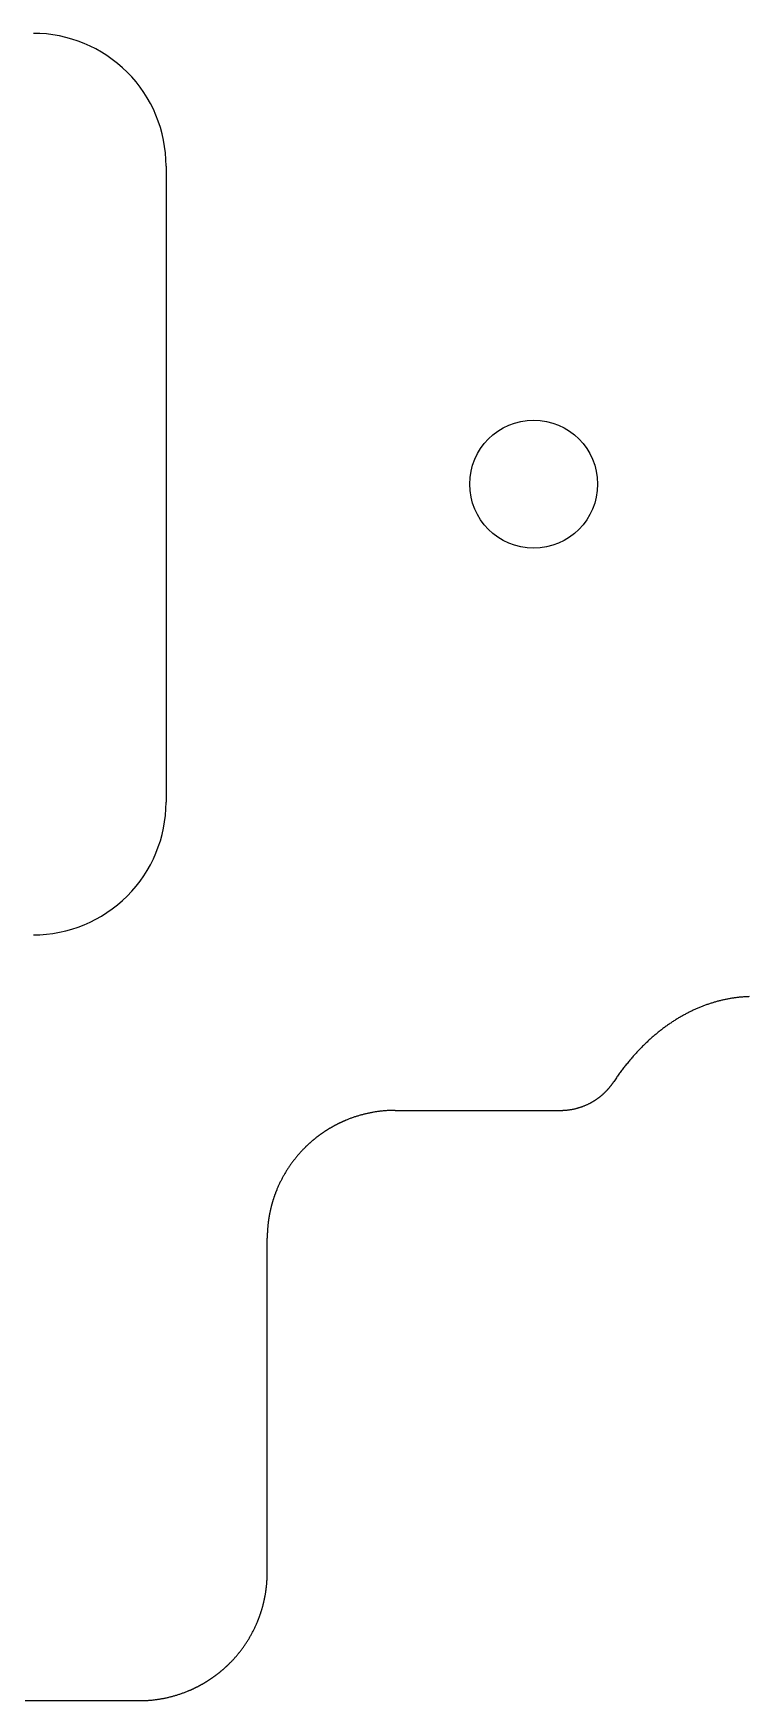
# Model space of a CAD drawing. Header units: millimetres. Extents: x -10 to 277, y -95 to 18.
# Drawn here: x 31.47 to 42.65, y -95.23 to -69.15 of the extents above; entities that cross this region are included whole.
import ezdxf

# ---------------------------------------------------------------- set-up
doc = ezdxf.new("R2010")
doc.units = ezdxf.units.MM
doc.header["$MEASUREMENT"] = 0
doc.layers.add('Edge.Cuts', color=53, linetype='CONTINUOUS')

msp = doc.modelspace()

# ---------------------------------------------------------------- linework, layer by layer
at = {"layer": 'Edge.Cuts', "linetype": 'Continuous'}
for p, q in [((33.54375, -71.225), (33.54375, -81.175)), ((42.516627, -84.224937), (42.50362, -84.226257)), ((42.529636, -84.223697), (42.516627, -84.224937)), ((42.542647, -84.222537), (42.529636, -84.223697)), ((42.55566, -84.221457), (42.542647, -84.222537)), ((42.568676, -84.220457), (42.55566, -84.221457)), ((42.581694, -84.219538), (42.568676, -84.220457)), ((42.594713, -84.218698), (42.581694, -84.219538)), ((42.607735, -84.217938), (42.594713, -84.218698)), ((42.620758, -84.217259), (42.607735, -84.217938)), ((42.633783, -84.216659), (42.620758, -84.217259)), ((42.64681, -84.216139), (42.633783, -84.216659)), ((42.659838, -84.2157), (42.64681, -84.216139)), ((41.669401, -84.486019), (41.656855, -84.492735)), ((41.68196, -84.479388), (41.669401, -84.486019)), ((41.694532, -84.472839), (41.68196, -84.479388)), ((41.707116, -84.466375), (41.694532, -84.472839)), ((41.719712, -84.459994), (41.707116, -84.466375)), ((41.73232, -84.453696), (41.719712, -84.459994)), ((41.74494, -84.447482), (41.73232, -84.453696)), ((41.757571, -84.441352), (41.74494, -84.447482)), ((41.770213, -84.435304), (41.757571, -84.441352)), ((41.782867, -84.42934), (41.770213, -84.435304)), ((41.795531, -84.423459), (41.782867, -84.42934)), ((41.808206, -84.417662), (41.795531, -84.423459)), ((41.820891, -84.411947), (41.808206, -84.417662)), ((41.833587, -84.406315), (41.820891, -84.411947)), ((41.846292, -84.400766), (41.833587, -84.406315)), ((41.859008, -84.3953), (41.846292, -84.400766)), ((41.871733, -84.389917), (41.859008, -84.3953)), ((41.884468, -84.384617), (41.871733, -84.389917)), ((41.897212, -84.379399), (41.884468, -84.384617)), ((41.909965, -84.374264), (41.897212, -84.379399)), ((41.922726, -84.369211), (41.909965, -84.374264)), ((41.935497, -84.364241), (41.922726, -84.369211)), ((41.948276, -84.359353), (41.935497, -84.364241)), ((41.961064, -84.354548), (41.948276, -84.359353)), ((41.973859, -84.349825), (41.961064, -84.354548)), ((41.986663, -84.345184), (41.973859, -84.349825)), ((41.999474, -84.340625), (41.986663, -84.345184)), ((42.012293, -84.336148), (41.999474, -84.340625)), ((42.02512, -84.331753), (42.012293, -84.336148)), ((42.037954, -84.327441), (42.02512, -84.331753)), ((42.050795, -84.32321), (42.037954, -84.327441)), ((42.063643, -84.319061), (42.050795, -84.32321)), ((42.076498, -84.314993), (42.063643, -84.319061)), ((42.08936, -84.311007), (42.076498, -84.314993)), ((42.102228, -84.307103), (42.08936, -84.311007)), ((42.115102, -84.303281), (42.102228, -84.307103)), ((42.127983, -84.29954), (42.115102, -84.303281)), ((42.14087, -84.29588), (42.127983, -84.29954)), ((42.153763, -84.292302), (42.14087, -84.29588)), ((42.166661, -84.288805), (42.153763, -84.292302)), ((42.179565, -84.285389), (42.166661, -84.288805)), ((42.192475, -84.282055), (42.179565, -84.285389)), ((42.20539, -84.278802), (42.192475, -84.282055)), ((42.21831, -84.275629), (42.20539, -84.278802)), ((42.231236, -84.272538), (42.21831, -84.275629)), ((42.244166, -84.269528), (42.231236, -84.272538)), ((42.257101, -84.266599), (42.244166, -84.269528)), ((42.270041, -84.26375), (42.257101, -84.266599)), ((42.282985, -84.260983), (42.270041, -84.26375)), ((42.295934, -84.258296), (42.282985, -84.260983)), ((42.308887, -84.25569), (42.295934, -84.258296)), ((42.321844, -84.253165), (42.308887, -84.25569)), ((42.334805, -84.25072), (42.321844, -84.253165)), ((42.347771, -84.248356), (42.334805, -84.25072)), ((42.36074, -84.246072), (42.347771, -84.248356)), ((42.373713, -84.243869), (42.36074, -84.246072)), ((42.386689, -84.241746), (42.373713, -84.243869)), ((42.399669, -84.239704), (42.386689, -84.241746)), ((42.412652, -84.237742), (42.399669, -84.239704)), ((42.425639, -84.23586), (42.412652, -84.237742)), ((42.438628, -84.234059), (42.425639, -84.23586)), ((42.451621, -84.232338), (42.438628, -84.234059)), ((42.464617, -84.230698), (42.451621, -84.232338)), ((42.477615, -84.229137), (42.464617, -84.230698)), ((42.490616, -84.227657), (42.477615, -84.229137)), ((42.50362, -84.226257), (42.490616, -84.227657)), ((41.275587, -84.742725), (41.263581, -84.752144)), ((41.287614, -84.73339), (41.275587, -84.742725)), ((41.299662, -84.72414), (41.287614, -84.73339)), ((41.311731, -84.714975), (41.299662, -84.72414)), ((41.323819, -84.705896), (41.311731, -84.714975)), ((41.335928, -84.696901), (41.323819, -84.705896)), ((41.348056, -84.687991), (41.335928, -84.696901)), ((41.360203, -84.679166), (41.348056, -84.687991)), ((41.372369, -84.670425), (41.360203, -84.679166)), ((41.384555, -84.66177), (41.372369, -84.670425)), ((41.396759, -84.653199), (41.384555, -84.66177)), ((41.408981, -84.644713), (41.396759, -84.653199)), ((41.421221, -84.636312), (41.408981, -84.644713)), ((41.433478, -84.627996), (41.421221, -84.636312)), ((41.445754, -84.619764), (41.433478, -84.627996)), ((41.458046, -84.611617), (41.445754, -84.619764)), ((41.470355, -84.603554), (41.458046, -84.611617)), ((41.482681, -84.595576), (41.470355, -84.603554)), ((41.495024, -84.587683), (41.482681, -84.595576)), ((41.507382, -84.579873), (41.495024, -84.587683)), ((41.519757, -84.572149), (41.507382, -84.579873)), ((41.532147, -84.564508), (41.519757, -84.572149)), ((41.544553, -84.556952), (41.532147, -84.564508)), ((41.556973, -84.549481), (41.544553, -84.556952)), ((41.569409, -84.542093), (41.556973, -84.549481)), ((41.581859, -84.53479), (41.569409, -84.542093)), ((41.594324, -84.527571), (41.581859, -84.53479)), ((41.606803, -84.520436), (41.594324, -84.527571)), ((41.619295, -84.513385), (41.606803, -84.520436)), ((41.631802, -84.506417), (41.619295, -84.513385)), ((41.644322, -84.499534), (41.631802, -84.506417)), ((41.656855, -84.492735), (41.644322, -84.499534)), ((40.982518, -85.003715), (40.971135, -85.015258)), ((40.993929, -84.992256), (40.982518, -85.003715)), ((41.005369, -84.980883), (40.993929, -84.992256)), ((41.016837, -84.969594), (41.005369, -84.980883)), ((41.028332, -84.95839), (41.016837, -84.969594)), ((41.039855, -84.94727), (41.028332, -84.95839)), ((41.051405, -84.936236), (41.039855, -84.94727)), ((41.062982, -84.925286), (41.051405, -84.936236)), ((41.074585, -84.914421), (41.062982, -84.925286)), ((41.086214, -84.903642), (41.074585, -84.914421)), ((41.097869, -84.892947), (41.086214, -84.903642)), ((41.10955, -84.882337), (41.097869, -84.892947)), ((41.121255, -84.871812), (41.10955, -84.882337)), ((41.132986, -84.861372), (41.121255, -84.871812)), ((41.144741, -84.851017), (41.132986, -84.861372)), ((41.156521, -84.840747), (41.144741, -84.851017)), ((41.168325, -84.830562), (41.156521, -84.840747)), ((41.180152, -84.820462), (41.168325, -84.830562)), ((41.192003, -84.810448), (41.180152, -84.820462)), ((41.203876, -84.800518), (41.192003, -84.810448)), ((41.215773, -84.790673), (41.203876, -84.800518)), ((41.227692, -84.780913), (41.215773, -84.790673)), ((41.239633, -84.771239), (41.227692, -84.780913)), ((41.251596, -84.761649), (41.239633, -84.771239)), ((41.263581, -84.752144), (41.251596, -84.761649)), ((40.749997, -85.263817), (40.739291, -85.277124)), ((40.760738, -85.250592), (40.749997, -85.263817)), ((40.771515, -85.237451), (40.760738, -85.250592)), ((40.782327, -85.224394), (40.771515, -85.237451)), ((40.793173, -85.21142), (40.782327, -85.224394)), ((40.804053, -85.19853), (40.793173, -85.21142)), ((40.814967, -85.185723), (40.804053, -85.19853)), ((40.825914, -85.173), (40.814967, -85.185723)), ((40.836895, -85.160361), (40.825914, -85.173)), ((40.847909, -85.147806), (40.836895, -85.160361)), ((40.858955, -85.135335), (40.847909, -85.147806)), ((40.870034, -85.122948), (40.858955, -85.135335)), ((40.881144, -85.110645), (40.870034, -85.122948)), ((40.892286, -85.098426), (40.881144, -85.110645)), ((40.903459, -85.086292), (40.892286, -85.098426)), ((40.914663, -85.074242), (40.903459, -85.086292)), ((40.925897, -85.062276), (40.914663, -85.074242)), ((40.937162, -85.050395), (40.925897, -85.062276)), ((40.948457, -85.038598), (40.937162, -85.050395)), ((40.959782, -85.026886), (40.948457, -85.038598)), ((40.971135, -85.015258), (40.959782, -85.026886)), ((40.563045, -85.515992), (40.553035, -85.53078)), ((40.573096, -85.501285), (40.563045, -85.515992)), ((40.583189, -85.48666), (40.573096, -85.501285)), ((40.593322, -85.472116), (40.583189, -85.48666)), ((40.603496, -85.457654), (40.593322, -85.472116)), ((40.61371, -85.443273), (40.603496, -85.457654)), ((40.623964, -85.428974), (40.61371, -85.443273)), ((40.634258, -85.414758), (40.623964, -85.428974)), ((40.64459, -85.400623), (40.634258, -85.414758)), ((40.654962, -85.386571), (40.64459, -85.400623)), ((40.665372, -85.3726), (40.654962, -85.386571)), ((40.67582, -85.358713), (40.665372, -85.3726)), ((40.686306, -85.344908), (40.67582, -85.358713)), ((40.696829, -85.331185), (40.686306, -85.344908)), ((40.70739, -85.317546), (40.696829, -85.331185)), ((40.717987, -85.303989), (40.70739, -85.317546)), ((40.728621, -85.290515), (40.717987, -85.303989)), ((40.739291, -85.277124), (40.728621, -85.290515)), ((40.31247, -85.791674), (40.316029, -85.788965)), ((40.316029, -85.788965), (40.319576, -85.786241)), ((40.319576, -85.786241), (40.323111, -85.7835)), ((40.323111, -85.7835), (40.326634, -85.780745)), ((40.326634, -85.780745), (40.330144, -85.777973)), ((40.330144, -85.777973), (40.333641, -85.775186)), ((40.333641, -85.775186), (40.337127, -85.772383)), ((40.337127, -85.772383), (40.340599, -85.769565)), ((40.340599, -85.769565), (40.344058, -85.766731)), ((40.344058, -85.766731), (40.347505, -85.763882)), ((40.347505, -85.763882), (40.350939, -85.761018)), ((40.350939, -85.761018), (40.35436, -85.758138)), ((40.35436, -85.758138), (40.357768, -85.755243)), ((40.357768, -85.755243), (40.361163, -85.752333)), ((40.361163, -85.752333), (40.364545, -85.749408)), ((40.364545, -85.749408), (40.367914, -85.746468)), ((40.367914, -85.746468), (40.371269, -85.743512)), ((40.371269, -85.743512), (40.374611, -85.740542)), ((40.374611, -85.740542), (40.37794, -85.737557)), ((40.37794, -85.737557), (40.381255, -85.734558)), ((40.381255, -85.734558), (40.384557, -85.731542)), ((40.384557, -85.731542), (40.387845, -85.728514)), ((40.387845, -85.728514), (40.39112, -85.725469)), ((40.39112, -85.725469), (40.39438, -85.722411)), ((40.39438, -85.722411), (40.397628, -85.719338)), ((40.397628, -85.719338), (40.400861, -85.71625)), ((40.400861, -85.71625), (40.404081, -85.713148)), ((40.404081, -85.713148), (40.407286, -85.710032)), ((40.407286, -85.710032), (40.410478, -85.706901)), ((40.410478, -85.706901), (40.413654, -85.703757)), ((40.413654, -85.703757), (40.416818, -85.700597)), ((40.416818, -85.700597), (40.419967, -85.697424)), ((40.419967, -85.697424), (40.423102, -85.694237)), ((40.423102, -85.694237), (40.426222, -85.691036)), ((40.426222, -85.691036), (40.429329, -85.68782)), ((40.429329, -85.68782), (40.43242, -85.684592)), ((40.43242, -85.684592), (40.435498, -85.681348)), ((40.435498, -85.681348), (40.43856, -85.678092)), ((40.43856, -85.678092), (40.441609, -85.674821)), ((40.441609, -85.674821), (40.444642, -85.671538)), ((40.444642, -85.671538), (40.447661, -85.66824)), ((40.447661, -85.66824), (40.450665, -85.664929)), ((40.450665, -85.664929), (40.453655, -85.661604)), ((40.453655, -85.661604), (40.456629, -85.658267)), ((40.456629, -85.658267), (40.459589, -85.654915)), ((40.459589, -85.654915), (40.462533, -85.65155)), ((40.462533, -85.65155), (40.465463, -85.648172)), ((40.465463, -85.648172), (40.468377, -85.644781)), ((40.468377, -85.644781), (40.471277, -85.641377)), ((40.471277, -85.641377), (40.474161, -85.63796)), ((40.474161, -85.63796), (40.47703, -85.634529)), ((40.47703, -85.634529), (40.479884, -85.631086)), ((40.479884, -85.631086), (40.482723, -85.627629)), ((40.482723, -85.627629), (40.485545, -85.624161)), ((40.485545, -85.624161), (40.488353, -85.620679)), ((40.488353, -85.620679), (40.491145, -85.617185)), ((40.491145, -85.617185), (40.493922, -85.613677)), ((40.493922, -85.613677), (40.496683, -85.610158)), ((40.496683, -85.610158), (40.499429, -85.606625)), ((40.499429, -85.606625), (40.502159, -85.603081)), ((40.502159, -85.603081), (40.504874, -85.599523)), ((40.504874, -85.599523), (40.507572, -85.595954)), ((40.507572, -85.595954), (40.510255, -85.592371)), ((40.510255, -85.592371), (40.512921, -85.588778)), ((40.512921, -85.588778), (40.515573, -85.58517)), ((40.515573, -85.58517), (40.518208, -85.581553)), ((40.518208, -85.581553), (40.520827, -85.577921)), ((40.520827, -85.577921), (40.52343, -85.574279)), ((40.52343, -85.574279), (40.526018, -85.570624)), ((40.526018, -85.570624), (40.528588, -85.566958)), ((40.528588, -85.566958), (40.531144, -85.563278)), ((40.531144, -85.563278), (40.533682, -85.559589)), ((40.533682, -85.559589), (40.536205, -85.555886)), ((40.536205, -85.555886), (40.5409, -85.5489)), ((40.543067, -85.545649), (40.5409, -85.5489)), ((40.553035, -85.53078), (40.543067, -85.545649)), ((36.661374, -86.049076), (36.649082, -86.052047)), ((36.673684, -86.046183), (36.661374, -86.049076)), ((36.686012, -86.043368), (36.673684, -86.046183)), ((36.698358, -86.040631), (36.686012, -86.043368)), ((36.71072, -86.037972), (36.698358, -86.040631)), ((36.723098, -86.035392), (36.71072, -86.037972)), ((36.735493, -86.03289), (36.723098, -86.035392)), ((36.747902, -86.030466), (36.735493, -86.03289)), ((36.760327, -86.028121), (36.747902, -86.030466)), ((36.772766, -86.025855), (36.760327, -86.028121)), ((36.785219, -86.023667), (36.772766, -86.025855)), ((36.797685, -86.021559), (36.785219, -86.023667)), ((36.810164, -86.019529), (36.797685, -86.021559)), ((36.822656, -86.017578), (36.810164, -86.019529)), ((36.83516, -86.015706), (36.822656, -86.017578)), ((36.847675, -86.013914), (36.83516, -86.015706)), ((36.860202, -86.0122), (36.847675, -86.013914)), ((36.872739, -86.010566), (36.860202, -86.0122)), ((36.885286, -86.009011), (36.872739, -86.010566)), ((36.897843, -86.007536), (36.885286, -86.009011)), ((36.910408, -86.00614), (36.897843, -86.007536)), ((36.922983, -86.004823), (36.910408, -86.00614)), ((36.935566, -86.003586), (36.922983, -86.004823)), ((36.948157, -86.002429), (36.935566, -86.003586)), ((36.960755, -86.001351), (36.948157, -86.002429)), ((36.97336, -86.000353), (36.960755, -86.001351)), ((36.985972, -85.999434), (36.97336, -86.000353)), ((36.99859, -85.998596), (36.985972, -85.999434)), ((37.011213, -85.997837), (36.99859, -85.998596)), ((37.023841, -85.997158), (37.011213, -85.997837)), ((37.036474, -85.996558), (37.023841, -85.997158)), ((37.049111, -85.996039), (37.036474, -85.996558)), ((37.061752, -85.995599), (37.049111, -85.996039)), ((37.074397, -85.99524), (37.061752, -85.995599)), ((37.087044, -85.99496), (37.074397, -85.99524)), ((37.099694, -85.99476), (37.087044, -85.99496)), ((37.112346, -85.99464), (37.099694, -85.99476)), ((37.125, -85.9946), (37.112346, -85.99464)), ((37.125, -85.9946), (39.7085, -85.9946)), ((39.7085, -85.9946), (39.717456, -85.99456)), ((39.717456, -85.99456), (39.726409, -85.99444)), ((39.726409, -85.99444), (39.735358, -85.99424)), ((39.735358, -85.99424), (39.744303, -85.993961)), ((39.744303, -85.993961), (39.753244, -85.993601)), ((39.753244, -85.993601), (39.76218, -85.993162)), ((39.76218, -85.993162), (39.771109, -85.992643)), ((39.771109, -85.992643), (39.780033, -85.992045)), ((39.780033, -85.992045), (39.788949, -85.991366)), ((39.788949, -85.991366), (39.797858, -85.990609)), ((39.797858, -85.990609), (39.806759, -85.989771)), ((39.806759, -85.989771), (39.815652, -85.988854)), ((39.815652, -85.988854), (39.824535, -85.987858)), ((39.824535, -85.987858), (39.833408, -85.986783)), ((39.833408, -85.986783), (39.842271, -85.985628)), ((39.842271, -85.985628), (39.851122, -85.984394)), ((39.851122, -85.984394), (39.859962, -85.983081)), ((39.859962, -85.983081), (39.86879, -85.981689)), ((39.86879, -85.981689), (39.877605, -85.980218)), ((39.877605, -85.980218), (39.886406, -85.978668)), ((39.886406, -85.978668), (39.895193, -85.977039)), ((39.895193, -85.977039), (39.903965, -85.975332)), ((39.903965, -85.975332), (39.912722, -85.973547)), ((39.912722, -85.973547), (39.921463, -85.971683)), ((39.921463, -85.971683), (39.930187, -85.969741)), ((39.930187, -85.969741), (39.938893, -85.967721)), ((39.938893, -85.967721), (39.947581, -85.965624)), ((39.947581, -85.965624), (39.956251, -85.963448)), ((39.956251, -85.963448), (39.964901, -85.961195)), ((39.964901, -85.961195), (39.973531, -85.958865)), ((39.973531, -85.958865), (39.98214, -85.956457)), ((39.98214, -85.956457), (39.990728, -85.953972)), ((39.990728, -85.953972), (39.999294, -85.95141)), ((39.999294, -85.95141), (40.007837, -85.948772)), ((40.007837, -85.948772), (40.016356, -85.946058)), ((40.016356, -85.946058), (40.024852, -85.943267)), ((40.024852, -85.943267), (40.033322, -85.9404)), ((40.033322, -85.9404), (40.041767, -85.937457)), ((40.041767, -85.937457), (40.050186, -85.934439)), ((40.050186, -85.934439), (40.058578, -85.931345)), ((40.058578, -85.931345), (40.066943, -85.928176)), ((40.066943, -85.928176), (40.075279, -85.924933)), ((40.075279, -85.924933), (40.083586, -85.921615)), ((40.083586, -85.921615), (40.091864, -85.918222)), ((40.091864, -85.918222), (40.100111, -85.914756)), ((40.100111, -85.914756), (40.108328, -85.911216)), ((40.108328, -85.911216), (40.116513, -85.907602)), ((40.116513, -85.907602), (40.124665, -85.903915)), ((40.124665, -85.903915), (40.132785, -85.900156)), ((40.132785, -85.900156), (40.140871, -85.896323)), ((40.140871, -85.896323), (40.148922, -85.892419)), ((40.148922, -85.892419), (40.156938, -85.888443)), ((40.156938, -85.888443), (40.164919, -85.884395)), ((40.164919, -85.884395), (40.172863, -85.880275)), ((40.172863, -85.880275), (40.180771, -85.876085)), ((40.180771, -85.876085), (40.18471, -85.873964)), ((40.18471, -85.873964), (40.18864, -85.871825)), ((40.18864, -85.871825), (40.192561, -85.869668)), ((40.192561, -85.869668), (40.196471, -85.867494)), ((40.196471, -85.867494), (40.200372, -85.865302)), ((40.200372, -85.865302), (40.204264, -85.863093)), ((40.204264, -85.863093), (40.208145, -85.860867)), ((40.208145, -85.860867), (40.212016, -85.858623)), ((40.212016, -85.858623), (40.215877, -85.856362)), ((40.215877, -85.856362), (40.219728, -85.854084)), ((40.219728, -85.854084), (40.223569, -85.851789)), ((40.223569, -85.851789), (40.227399, -85.849476)), ((40.227399, -85.849476), (40.231219, -85.847146)), ((40.231219, -85.847146), (40.235029, -85.8448)), ((40.235029, -85.8448), (40.238828, -85.842436)), ((40.238828, -85.842436), (40.242616, -85.840055)), ((40.242616, -85.840055), (40.246394, -85.837658)), ((40.246394, -85.837658), (40.250161, -85.835244)), ((40.250161, -85.835244), (40.253917, -85.832813)), ((40.253917, -85.832813), (40.257662, -85.830365)), ((40.257662, -85.830365), (40.261395, -85.8279)), ((40.261395, -85.8279), (40.265118, -85.825419)), ((40.265118, -85.825419), (40.26883, -85.822921)), ((40.26883, -85.822921), (40.272531, -85.820407)), ((40.272531, -85.820407), (40.276219, -85.817876)), ((40.276219, -85.817876), (40.279897, -85.815329)), ((40.279897, -85.815329), (40.283563, -85.812766)), ((40.283563, -85.812766), (40.287218, -85.810185)), ((40.287218, -85.810185), (40.290861, -85.807589)), ((40.290861, -85.807589), (40.294492, -85.804977)), ((40.294492, -85.804977), (40.298111, -85.802349)), ((40.298111, -85.802349), (40.301719, -85.799704)), ((40.301719, -85.799704), (40.305315, -85.797043)), ((40.305315, -85.797043), (40.308898, -85.794366)), ((40.308898, -85.794366), (40.31247, -85.791674)), ((36.047146, -86.309904), (36.041824, -86.31332)), ((36.052479, -86.306503), (36.047146, -86.309904)), ((36.057822, -86.30312), (36.052479, -86.306503)), ((36.063177, -86.299754), (36.057822, -86.30312)), ((36.068542, -86.296405), (36.063177, -86.299754)), ((36.073918, -86.293072), (36.068542, -86.296405)), ((36.079304, -86.289757), (36.073918, -86.293072)), ((36.084701, -86.286458), (36.079304, -86.289757)), ((36.090107, -86.283177), (36.084701, -86.286458)), ((36.095525, -86.279913), (36.090107, -86.283177)), ((36.100953, -86.276666), (36.095525, -86.279913)), ((36.106391, -86.273436), (36.100953, -86.276666)), ((36.111839, -86.270224), (36.106391, -86.273436)), ((36.117298, -86.267028), (36.111839, -86.270224)), ((36.122766, -86.26385), (36.117298, -86.267028)), ((36.128245, -86.260689), (36.122766, -86.26385)), ((36.133733, -86.257545), (36.128245, -86.260689)), ((36.139232, -86.254419), (36.133733, -86.257545)), ((36.14474, -86.25131), (36.139232, -86.254419)), ((36.150259, -86.248219), (36.14474, -86.25131)), ((36.155787, -86.245145), (36.150259, -86.248219)), ((36.161325, -86.242088), (36.155787, -86.245145)), ((36.166872, -86.23905), (36.161325, -86.242088)), ((36.172429, -86.236028), (36.166872, -86.23905)), ((36.177996, -86.233024), (36.172429, -86.236028)), ((36.183572, -86.230038), (36.177996, -86.233024)), ((36.189157, -86.22707), (36.183572, -86.230038)), ((36.194753, -86.224118), (36.189157, -86.22707)), ((36.200357, -86.221185), (36.194753, -86.224118)), ((36.20597, -86.21827), (36.200357, -86.221185)), ((36.211593, -86.215372), (36.20597, -86.21827)), ((36.217225, -86.212492), (36.211593, -86.215372)), ((36.222866, -86.20963), (36.217225, -86.212492)), ((36.228516, -86.206785), (36.222866, -86.20963)), ((36.234175, -86.203959), (36.228516, -86.206785)), ((36.239843, -86.20115), (36.234175, -86.203959)), ((36.24552, -86.19836), (36.239843, -86.20115)), ((36.251206, -86.195587), (36.24552, -86.19836)), ((36.2569, -86.192833), (36.251206, -86.195587)), ((36.262603, -86.190096), (36.2569, -86.192833)), ((36.268315, -86.187377), (36.262603, -86.190096)), ((36.274035, -86.184677), (36.268315, -86.187377)), ((36.279764, -86.181994), (36.274035, -86.184677)), ((36.285501, -86.17933), (36.279764, -86.181994)), ((36.291247, -86.176684), (36.285501, -86.17933)), ((36.297001, -86.174056), (36.291247, -86.176684)), ((36.302763, -86.171446), (36.297001, -86.174056)), ((36.308534, -86.168854), (36.302763, -86.171446)), ((36.314312, -86.166281), (36.308534, -86.168854)), ((36.320099, -86.163726), (36.314312, -86.166281)), ((36.325894, -86.161189), (36.320099, -86.163726)), ((36.331697, -86.158671), (36.325894, -86.161189)), ((36.337508, -86.156171), (36.331697, -86.158671)), ((36.343326, -86.153689), (36.337508, -86.156171)), ((36.349153, -86.151226), (36.343326, -86.153689)), ((36.354987, -86.148781), (36.349153, -86.151226)), ((36.360829, -86.146355), (36.354987, -86.148781)), ((36.372535, -86.141558), (36.360829, -86.146355)), ((36.384272, -86.136835), (36.372535, -86.141558)), ((36.396038, -86.132186), (36.384272, -86.136835)), ((36.407833, -86.127612), (36.396038, -86.132186)), ((36.419656, -86.123113), (36.407833, -86.127612)), ((36.431508, -86.118688), (36.419656, -86.123113)), ((36.443387, -86.114339), (36.431508, -86.118688)), ((36.455294, -86.110065), (36.443387, -86.114339)), ((36.467227, -86.105866), (36.455294, -86.110065)), ((36.479186, -86.101743), (36.467227, -86.105866)), ((36.491171, -86.097696), (36.479186, -86.101743)), ((36.503181, -86.093725), (36.491171, -86.097696)), ((36.515215, -86.089829), (36.503181, -86.093725)), ((36.527274, -86.08601), (36.515215, -86.089829)), ((36.539356, -86.082268), (36.527274, -86.08601)), ((36.551462, -86.078602), (36.539356, -86.082268)), ((36.56359, -86.075013), (36.551462, -86.078602)), ((36.575741, -86.0715), (36.56359, -86.075013)), ((36.587913, -86.068065), (36.575741, -86.0715)), ((36.600106, -86.064706), (36.587913, -86.068065)), ((36.61232, -86.061425), (36.600106, -86.064706)), ((36.624554, -86.058221), (36.61232, -86.061425)), ((36.636809, -86.055095), (36.624554, -86.058221)), ((36.649082, -86.052047), (36.636809, -86.055095)), ((35.721425, -86.569854), (35.716923, -86.574304)), ((35.725942, -86.565418), (35.721425, -86.569854)), ((35.730472, -86.560998), (35.725942, -86.565418)), ((35.735016, -86.556591), (35.730472, -86.560998)), ((35.739574, -86.5522), (35.735016, -86.556591)), ((35.744146, -86.547822), (35.739574, -86.5522)), ((35.74873, -86.54346), (35.744146, -86.547822)), ((35.753329, -86.539111), (35.74873, -86.54346)), ((35.757941, -86.534779), (35.753329, -86.539111)), ((35.762567, -86.53046), (35.757941, -86.534779)), ((35.767206, -86.526157), (35.762567, -86.53046)), ((35.771859, -86.521867), (35.767206, -86.526157)), ((35.776525, -86.517594), (35.771859, -86.521867)), ((35.781204, -86.513335), (35.776525, -86.517594)), ((35.785896, -86.509091), (35.781204, -86.513335)), ((35.790603, -86.504862), (35.785896, -86.509091)), ((35.795322, -86.500648), (35.790603, -86.504862)), ((35.800054, -86.496449), (35.795322, -86.500648)), ((35.804799, -86.492265), (35.800054, -86.496449)), ((35.809558, -86.488096), (35.804799, -86.492265)), ((35.814329, -86.483943), (35.809558, -86.488096)), ((35.819114, -86.479804), (35.814329, -86.483943)), ((35.823911, -86.475682), (35.819114, -86.479804)), ((35.828722, -86.471573), (35.823911, -86.475682)), ((35.833545, -86.467481), (35.828722, -86.471573)), ((35.838382, -86.463404), (35.833545, -86.467481)), ((35.84323, -86.459342), (35.838382, -86.463404)), ((35.848093, -86.455296), (35.84323, -86.459342)), ((35.852966, -86.451265), (35.848093, -86.455296)), ((35.857854, -86.447249), (35.852966, -86.451265)), ((35.862753, -86.44325), (35.857854, -86.447249)), ((35.867666, -86.439265), (35.862753, -86.44325)), ((35.87259, -86.435297), (35.867666, -86.439265)), ((35.877528, -86.431344), (35.87259, -86.435297)), ((35.882477, -86.427407), (35.877528, -86.431344)), ((35.88744, -86.423485), (35.882477, -86.427407)), ((35.892414, -86.419579), (35.88744, -86.423485)), ((35.897401, -86.415689), (35.892414, -86.419579)), ((35.902399, -86.411815), (35.897401, -86.415689)), ((35.907411, -86.407956), (35.902399, -86.411815)), ((35.912434, -86.404114), (35.907411, -86.407956)), ((35.917469, -86.400287), (35.912434, -86.404114)), ((35.922516, -86.396477), (35.917469, -86.400287)), ((35.927576, -86.392682), (35.922516, -86.396477)), ((35.932647, -86.388904), (35.927576, -86.392682)), ((35.937731, -86.385141), (35.932647, -86.388904)), ((35.942826, -86.381395), (35.937731, -86.385141)), ((35.947933, -86.377664), (35.942826, -86.381395)), ((35.953052, -86.37395), (35.947933, -86.377664)), ((35.958183, -86.370252), (35.953052, -86.37395)), ((35.963324, -86.366571), (35.958183, -86.370252)), ((35.968479, -86.362905), (35.963324, -86.366571)), ((35.973644, -86.359257), (35.968479, -86.362905)), ((35.978821, -86.355624), (35.973644, -86.359257)), ((35.984009, -86.352008), (35.978821, -86.355624)), ((35.989209, -86.348408), (35.984009, -86.352008)), ((35.99442, -86.344825), (35.989209, -86.348408)), ((35.999643, -86.341257), (35.99442, -86.344825)), ((36.004876, -86.337707), (35.999643, -86.341257)), ((36.010121, -86.334173), (36.004876, -86.337707)), ((36.015377, -86.330656), (36.010121, -86.334173)), ((36.020645, -86.327156), (36.015377, -86.330656)), ((36.025923, -86.323672), (36.020645, -86.327156)), ((36.031213, -86.320204), (36.025923, -86.323672)), ((36.036513, -86.316754), (36.031213, -86.320204)), ((36.041824, -86.31332), (36.036513, -86.316754)), ((35.498399, -86.830925), (35.491075, -86.841232)), ((35.505789, -86.820665), (35.498399, -86.830925)), ((35.513243, -86.810452), (35.505789, -86.820665)), ((35.520761, -86.800287), (35.513243, -86.810452)), ((35.528344, -86.790169), (35.520761, -86.800287)), ((35.53599, -86.7801), (35.528344, -86.790169)), ((35.5437, -86.770079), (35.53599, -86.7801)), ((35.551474, -86.760107), (35.5437, -86.770079)), ((35.55931, -86.750184), (35.551474, -86.760107)), ((35.567209, -86.740311), (35.55931, -86.750184)), ((35.57517, -86.730487), (35.567209, -86.740311)), ((35.583194, -86.720715), (35.57517, -86.730487)), ((35.591279, -86.710993), (35.583194, -86.720715)), ((35.599426, -86.701322), (35.591279, -86.710993)), ((35.607634, -86.691702), (35.599426, -86.701322)), ((35.615903, -86.682134), (35.607634, -86.691702)), ((35.624232, -86.672618), (35.615903, -86.682134)), ((35.632622, -86.663155), (35.624232, -86.672618)), ((35.641072, -86.653745), (35.632622, -86.663155)), ((35.649582, -86.644387), (35.641072, -86.653745)), ((35.658151, -86.635083), (35.649582, -86.644387)), ((35.66678, -86.625833), (35.658151, -86.635083)), ((35.675467, -86.616637), (35.66678, -86.625833)), ((35.684213, -86.607496), (35.675467, -86.616637)), ((35.693018, -86.598409), (35.684213, -86.607496)), ((35.70188, -86.589377), (35.693018, -86.598409)), ((35.7108, -86.5804), (35.70188, -86.589377)), ((35.712433, -86.578769), (35.7108, -86.5804)), ((35.716923, -86.574304), (35.712433, -86.578769)), ((35.341174, -87.090206), (35.335489, -87.101507)), ((35.346929, -87.078942), (35.341174, -87.090206)), ((35.352756, -87.067715), (35.346929, -87.078942)), ((35.358653, -87.056525), (35.352756, -87.067715)), ((35.364621, -87.045372), (35.358653, -87.056525)), ((35.37066, -87.034258), (35.364621, -87.045372)), ((35.376768, -87.023183), (35.37066, -87.034258)), ((35.382946, -87.012146), (35.376768, -87.023183)), ((35.389194, -87.001149), (35.382946, -87.012146)), ((35.39551, -86.990192), (35.389194, -87.001149)), ((35.401896, -86.979276), (35.39551, -86.990192)), ((35.408351, -86.9684), (35.401896, -86.979276)), ((35.414874, -86.957566), (35.408351, -86.9684)), ((35.421466, -86.946773), (35.414874, -86.957566)), ((35.428125, -86.936022), (35.421466, -86.946773)), ((35.434852, -86.925314), (35.428125, -86.936022)), ((35.441647, -86.914649), (35.434852, -86.925314)), ((35.448509, -86.904028), (35.441647, -86.914649)), ((35.455437, -86.89345), (35.448509, -86.904028)), ((35.462433, -86.882916), (35.455437, -86.89345)), ((35.469494, -86.872427), (35.462433, -86.882916)), ((35.476622, -86.861983), (35.469494, -86.872427)), ((35.483816, -86.851584), (35.476622, -86.861983)), ((35.491075, -86.841232), (35.483816, -86.851584)), ((35.230923, -87.352374), (35.228901, -87.358368)), ((35.232964, -87.346387), (35.230923, -87.352374)), ((35.235024, -87.340406), (35.232964, -87.346387)), ((35.237102, -87.334432), (35.235024, -87.340406)), ((35.2392, -87.328464), (35.237102, -87.334432)), ((35.241316, -87.322503), (35.2392, -87.328464)), ((35.243452, -87.316548), (35.241316, -87.322503)), ((35.245606, -87.310601), (35.243452, -87.316548)), ((35.247779, -87.30466), (35.245606, -87.310601)), ((35.249971, -87.298726), (35.247779, -87.30466)), ((35.252181, -87.292799), (35.249971, -87.298726)), ((35.25441, -87.286879), (35.252181, -87.292799)), ((35.256658, -87.280967), (35.25441, -87.286879)), ((35.258925, -87.275061), (35.256658, -87.280967)), ((35.26121, -87.269162), (35.258925, -87.275061)), ((35.263514, -87.263271), (35.26121, -87.269162)), ((35.265837, -87.257387), (35.263514, -87.263271)), ((35.268178, -87.251511), (35.265837, -87.257387)), ((35.270538, -87.245642), (35.268178, -87.251511)), ((35.272916, -87.23978), (35.270538, -87.245642)), ((35.275313, -87.233926), (35.272916, -87.23978)), ((35.277728, -87.22808), (35.275313, -87.233926)), ((35.282614, -87.21641), (35.277728, -87.22808)), ((35.287573, -87.204771), (35.282614, -87.21641)), ((35.292606, -87.193164), (35.287573, -87.204771)), ((35.297713, -87.18159), (35.292606, -87.193164)), ((35.302892, -87.170048), (35.297713, -87.18159)), ((35.308144, -87.158539), (35.302892, -87.170048)), ((35.313469, -87.147063), (35.308144, -87.158539)), ((35.318866, -87.135622), (35.313469, -87.147063)), ((35.324335, -87.124215), (35.318866, -87.135622)), ((35.329876, -87.112843), (35.324335, -87.124215)), ((35.335489, -87.101507), (35.329876, -87.112843)), ((35.161334, -87.615072), (35.160144, -87.621283)), ((35.162544, -87.608865), (35.161334, -87.615072)), ((35.163774, -87.602662), (35.162544, -87.608865)), ((35.165023, -87.596462), (35.163774, -87.602662)), ((35.166292, -87.590267), (35.165023, -87.596462)), ((35.167581, -87.584075), (35.166292, -87.590267)), ((35.168889, -87.577888), (35.167581, -87.584075)), ((35.170216, -87.571704), (35.168889, -87.577888)), ((35.171564, -87.565525), (35.170216, -87.571704)), ((35.17293, -87.55935), (35.171564, -87.565525)), ((35.174317, -87.55318), (35.17293, -87.55935)), ((35.175723, -87.547013), (35.174317, -87.55318)), ((35.177148, -87.540852), (35.175723, -87.547013)), ((35.178593, -87.534694), (35.177148, -87.540852)), ((35.180057, -87.528542), (35.178593, -87.534694)), ((35.181541, -87.522393), (35.180057, -87.528542)), ((35.183044, -87.51625), (35.181541, -87.522393)), ((35.184567, -87.510111), (35.183044, -87.51625)), ((35.186109, -87.503978), (35.184567, -87.510111)), ((35.18767, -87.497849), (35.186109, -87.503978)), ((35.189251, -87.491725), (35.18767, -87.497849)), ((35.190851, -87.485605), (35.189251, -87.491725)), ((35.192471, -87.479492), (35.190851, -87.485605)), ((35.19411, -87.473383), (35.192471, -87.479492)), ((35.195768, -87.467279), (35.19411, -87.473383)), ((35.197446, -87.46118), (35.195768, -87.467279)), ((35.199142, -87.455088), (35.197446, -87.46118)), ((35.200859, -87.449), (35.199142, -87.455088)), ((35.202594, -87.442917), (35.200859, -87.449)), ((35.204349, -87.43684), (35.202594, -87.442917)), ((35.206122, -87.430769), (35.204349, -87.43684)), ((35.207915, -87.424703), (35.206122, -87.430769)), ((35.209728, -87.418643), (35.207915, -87.424703)), ((35.211559, -87.412589), (35.209728, -87.418643)), ((35.21341, -87.40654), (35.211559, -87.412589)), ((35.215279, -87.400497), (35.21341, -87.40654)), ((35.217168, -87.394461), (35.215279, -87.400497)), ((35.219076, -87.38843), (35.217168, -87.394461)), ((35.221003, -87.382405), (35.219076, -87.38843)), ((35.222949, -87.376386), (35.221003, -87.382405)), ((35.224914, -87.370374), (35.222949, -87.376386)), ((35.226898, -87.364368), (35.224914, -87.370374)), ((35.228901, -87.358368), (35.226898, -87.364368)), ((35.12875, -87.872135), (35.128373, -87.87845)), ((35.129147, -87.865822), (35.12875, -87.872135)), ((35.129564, -87.859509), (35.129147, -87.865822)), ((35.130001, -87.8532), (35.129564, -87.859509)), ((35.130458, -87.84689), (35.130001, -87.8532)), ((35.130935, -87.840583), (35.130458, -87.84689)), ((35.131432, -87.834277), (35.130935, -87.840583)), ((35.131949, -87.827973), (35.131432, -87.834277)), ((35.132485, -87.82167), (35.131949, -87.827973)), ((35.133042, -87.815371), (35.132485, -87.82167)), ((35.133619, -87.809072), (35.133042, -87.815371)), ((35.134215, -87.802776), (35.133619, -87.809072)), ((35.134831, -87.796481), (35.134215, -87.802776)), ((35.135468, -87.790189), (35.134831, -87.796481)), ((35.136124, -87.783898), (35.135468, -87.790189)), ((35.1368, -87.77761), (35.136124, -87.783898)), ((35.137496, -87.771324), (35.1368, -87.77761)), ((35.138212, -87.765041), (35.137496, -87.771324)), ((35.138947, -87.758759), (35.138212, -87.765041)), ((35.139703, -87.75248), (35.138947, -87.758759)), ((35.140478, -87.746203), (35.139703, -87.75248)), ((35.141274, -87.73993), (35.140478, -87.746203)), ((35.142089, -87.733658), (35.141274, -87.73993)), ((35.142924, -87.72739), (35.142089, -87.733658)), ((35.143779, -87.721123), (35.142924, -87.72739)), ((35.144653, -87.714861), (35.143779, -87.721123)), ((35.145548, -87.7086), (35.144653, -87.714861)), ((35.146462, -87.702343), (35.145548, -87.7086)), ((35.147396, -87.696088), (35.146462, -87.702343)), ((35.148349, -87.689836), (35.147396, -87.696088)), ((35.149323, -87.683587), (35.148349, -87.689836)), ((35.150316, -87.677342), (35.149323, -87.683587)), ((35.151329, -87.6711), (35.150316, -87.677342)), ((35.152362, -87.664861), (35.151329, -87.6711)), ((35.153415, -87.658625), (35.152362, -87.664861)), ((35.154487, -87.652393), (35.153415, -87.658625)), ((35.155579, -87.646164), (35.154487, -87.652393)), ((35.156691, -87.639939), (35.155579, -87.646164)), ((35.157822, -87.633716), (35.156691, -87.639939)), ((35.158973, -87.627498), (35.157822, -87.633716)), ((35.160144, -87.621283), (35.158973, -87.627498)), ((35.125001, -87.992292), (35.125, -87.9946)), ((35.125, -93.226), (35.125, -87.9946)), ((35.125019, -87.98596), (35.125001, -87.992292)), ((35.125056, -87.979631), (35.125019, -87.98596)), ((35.125113, -87.973301), (35.125056, -87.979631)), ((35.125191, -87.966973), (35.125113, -87.973301)), ((35.125288, -87.960643), (35.125191, -87.966973)), ((35.125405, -87.954316), (35.125288, -87.960643)), ((35.125543, -87.947988), (35.125405, -87.954316)), ((35.1257, -87.941663), (35.125543, -87.947988)), ((35.125877, -87.935336), (35.1257, -87.941663)), ((35.126075, -87.929012), (35.125877, -87.935336)), ((35.126292, -87.922688), (35.126075, -87.929012)), ((35.126529, -87.916365), (35.126292, -87.922688)), ((35.126787, -87.910043), (35.126529, -87.916365)), ((35.127064, -87.903723), (35.126787, -87.910043)), ((35.127361, -87.897402), (35.127064, -87.903723)), ((35.127678, -87.891084), (35.127361, -87.897402)), ((35.128016, -87.884766), (35.127678, -87.891084)), ((35.128373, -87.87845), (35.128016, -87.884766)), ((35.120853, -93.354778), (35.12125, -93.348465)), ((35.12125, -93.348465), (35.121627, -93.34215)), ((35.121627, -93.34215), (35.121984, -93.335834)), ((35.121984, -93.335834), (35.122322, -93.329516)), ((35.122322, -93.329516), (35.122639, -93.323198)), ((35.122639, -93.323198), (35.122936, -93.316877)), ((35.122936, -93.316877), (35.123213, -93.310557)), ((35.123213, -93.310557), (35.123471, -93.304235)), ((35.123471, -93.304235), (35.123708, -93.297912)), ((35.123708, -93.297912), (35.123925, -93.291588)), ((35.123925, -93.291588), (35.124123, -93.285264)), ((35.124123, -93.285264), (35.1243, -93.278937)), ((35.1243, -93.278937), (35.124457, -93.272612)), ((35.124457, -93.272612), (35.124595, -93.266284)), ((35.124595, -93.266284), (35.124712, -93.259957)), ((35.124712, -93.259957), (35.124809, -93.253627)), ((35.124809, -93.253627), (35.124887, -93.247299)), ((35.124887, -93.247299), (35.124944, -93.240969)), ((35.124944, -93.240969), (35.124981, -93.23464)), ((35.124981, -93.23464), (35.124999, -93.228308)), ((35.124999, -93.228308), (35.125, -93.226)), ((35.086226, -93.617938), (35.087456, -93.611735)), ((35.087456, -93.611735), (35.088666, -93.605528)), ((35.088666, -93.605528), (35.089856, -93.599317)), ((35.089856, -93.599317), (35.091027, -93.593102)), ((35.091027, -93.593102), (35.092178, -93.586884)), ((35.092178, -93.586884), (35.093309, -93.580661)), ((35.093309, -93.580661), (35.094421, -93.574436)), ((35.094421, -93.574436), (35.095513, -93.568207)), ((35.095513, -93.568207), (35.096585, -93.561975)), ((35.096585, -93.561975), (35.097638, -93.555739)), ((35.097638, -93.555739), (35.098671, -93.5495)), ((35.098671, -93.5495), (35.099684, -93.543258)), ((35.099684, -93.543258), (35.100677, -93.537013)), ((35.100677, -93.537013), (35.101651, -93.530764)), ((35.101651, -93.530764), (35.102604, -93.524512)), ((35.102604, -93.524512), (35.103538, -93.518257)), ((35.103538, -93.518257), (35.104452, -93.512)), ((35.104452, -93.512), (35.105347, -93.505739)), ((35.105347, -93.505739), (35.106221, -93.499477)), ((35.106221, -93.499477), (35.107076, -93.49321)), ((35.107076, -93.49321), (35.107911, -93.486942)), ((35.107911, -93.486942), (35.108726, -93.48067)), ((35.108726, -93.48067), (35.109522, -93.474397)), ((35.109522, -93.474397), (35.110297, -93.46812)), ((35.110297, -93.46812), (35.111053, -93.461841)), ((35.111053, -93.461841), (35.111788, -93.455559)), ((35.111788, -93.455559), (35.112504, -93.449276)), ((35.112504, -93.449276), (35.1132, -93.44299)), ((35.1132, -93.44299), (35.113876, -93.436702)), ((35.113876, -93.436702), (35.114532, -93.430411)), ((35.114532, -93.430411), (35.115169, -93.424119)), ((35.115169, -93.424119), (35.115785, -93.417824)), ((35.115785, -93.417824), (35.116381, -93.411528)), ((35.116381, -93.411528), (35.116958, -93.405229)), ((35.116958, -93.405229), (35.117515, -93.39893)), ((35.117515, -93.39893), (35.118051, -93.392627)), ((35.118051, -93.392627), (35.118568, -93.386323)), ((35.118568, -93.386323), (35.119065, -93.380017)), ((35.119065, -93.380017), (35.119542, -93.37371)), ((35.119542, -93.37371), (35.119999, -93.3674)), ((35.119999, -93.3674), (35.120436, -93.361091)), ((35.120436, -93.361091), (35.120853, -93.354778)), ((35.017036, -93.874213), (35.019077, -93.868226)), ((35.019077, -93.868226), (35.021099, -93.862232)), ((35.021099, -93.862232), (35.023102, -93.856232)), ((35.023102, -93.856232), (35.025086, -93.850226)), ((35.025086, -93.850226), (35.027051, -93.844214)), ((35.027051, -93.844214), (35.028997, -93.838195)), ((35.028997, -93.838195), (35.030924, -93.83217)), ((35.030924, -93.83217), (35.032832, -93.826139)), ((35.032832, -93.826139), (35.034721, -93.820103)), ((35.034721, -93.820103), (35.03659, -93.81406)), ((35.03659, -93.81406), (35.038441, -93.808011)), ((35.038441, -93.808011), (35.040272, -93.801957)), ((35.040272, -93.801957), (35.042085, -93.795897)), ((35.042085, -93.795897), (35.043878, -93.789831)), ((35.043878, -93.789831), (35.045651, -93.78376)), ((35.045651, -93.78376), (35.047406, -93.777683)), ((35.047406, -93.777683), (35.049141, -93.7716)), ((35.049141, -93.7716), (35.050858, -93.765512)), ((35.050858, -93.765512), (35.052554, -93.75942)), ((35.052554, -93.75942), (35.054232, -93.753321)), ((35.054232, -93.753321), (35.05589, -93.747217)), ((35.05589, -93.747217), (35.057529, -93.741108)), ((35.057529, -93.741108), (35.059149, -93.734995)), ((35.059149, -93.734995), (35.060749, -93.728875)), ((35.060749, -93.728875), (35.06233, -93.722751)), ((35.06233, -93.722751), (35.063891, -93.716622)), ((35.063891, -93.716622), (35.065433, -93.710489)), ((35.065433, -93.710489), (35.066956, -93.70435)), ((35.066956, -93.70435), (35.068459, -93.698207)), ((35.068459, -93.698207), (35.069943, -93.692058)), ((35.069943, -93.692058), (35.071407, -93.685906)), ((35.071407, -93.685906), (35.072852, -93.679748)), ((35.072852, -93.679748), (35.074277, -93.673587)), ((35.074277, -93.673587), (35.075683, -93.66742)), ((35.075683, -93.66742), (35.07707, -93.66125)), ((35.07707, -93.66125), (35.078436, -93.655075)), ((35.078436, -93.655075), (35.079784, -93.648896)), ((35.079784, -93.648896), (35.081111, -93.642712)), ((35.081111, -93.642712), (35.082419, -93.636525)), ((35.082419, -93.636525), (35.083708, -93.630333)), ((35.083708, -93.630333), (35.084977, -93.624138)), ((35.084977, -93.624138), (35.086226, -93.617938)), ((34.903071, -94.141658), (34.908826, -94.130394)), ((34.908826, -94.130394), (34.914511, -94.119093)), ((34.914511, -94.119093), (34.920124, -94.107757)), ((34.920124, -94.107757), (34.925665, -94.096385)), ((34.925665, -94.096385), (34.931134, -94.084978)), ((34.931134, -94.084978), (34.936531, -94.073537)), ((34.936531, -94.073537), (34.941856, -94.062061)), ((34.941856, -94.062061), (34.947108, -94.050552)), ((34.947108, -94.050552), (34.952287, -94.03901)), ((34.952287, -94.03901), (34.957394, -94.027436)), ((34.957394, -94.027436), (34.962427, -94.015829)), ((34.962427, -94.015829), (34.967386, -94.00419)), ((34.967386, -94.00419), (34.972272, -93.99252)), ((34.972272, -93.99252), (34.974687, -93.986674)), ((34.974687, -93.986674), (34.977084, -93.98082)), ((34.977084, -93.98082), (34.979462, -93.974958)), ((34.979462, -93.974958), (34.981822, -93.969089)), ((34.981822, -93.969089), (34.984163, -93.963213)), ((34.984163, -93.963213), (34.986486, -93.957329)), ((34.986486, -93.957329), (34.98879, -93.951438)), ((34.98879, -93.951438), (34.991075, -93.945539)), ((34.991075, -93.945539), (34.993342, -93.939633)), ((34.993342, -93.939633), (34.99559, -93.933721)), ((34.99559, -93.933721), (34.997819, -93.927801)), ((34.997819, -93.927801), (35.000029, -93.921874)), ((35.000029, -93.921874), (35.002221, -93.91594)), ((35.002221, -93.91594), (35.004394, -93.909999)), ((35.004394, -93.909999), (35.006548, -93.904052)), ((35.006548, -93.904052), (35.008684, -93.898097)), ((35.008684, -93.898097), (35.0108, -93.892136)), ((35.0108, -93.892136), (35.012898, -93.886168)), ((35.012898, -93.886168), (35.014976, -93.880194)), ((35.014976, -93.880194), (35.017036, -93.874213)), ((34.744211, -94.399935), (34.751601, -94.389675)), ((34.751601, -94.389675), (34.758925, -94.379368)), ((34.758925, -94.379368), (34.766184, -94.369016)), ((34.766184, -94.369016), (34.773378, -94.358617)), ((34.773378, -94.358617), (34.780506, -94.348173)), ((34.780506, -94.348173), (34.787567, -94.337684)), ((34.787567, -94.337684), (34.794563, -94.32715)), ((34.794563, -94.32715), (34.801491, -94.316572)), ((34.801491, -94.316572), (34.808353, -94.305951)), ((34.808353, -94.305951), (34.815148, -94.295286)), ((34.815148, -94.295286), (34.821875, -94.284578)), ((34.821875, -94.284578), (34.828534, -94.273827)), ((34.828534, -94.273827), (34.835126, -94.263034)), ((34.835126, -94.263034), (34.841649, -94.2522)), ((34.841649, -94.2522), (34.848104, -94.241324)), ((34.848104, -94.241324), (34.85449, -94.230408)), ((34.85449, -94.230408), (34.860806, -94.219451)), ((34.860806, -94.219451), (34.867054, -94.208454)), ((34.867054, -94.208454), (34.873232, -94.197417)), ((34.873232, -94.197417), (34.87934, -94.186342)), ((34.87934, -94.186342), (34.885379, -94.175228)), ((34.885379, -94.175228), (34.891347, -94.164075)), ((34.891347, -94.164075), (34.897244, -94.152885)), ((34.897244, -94.152885), (34.903071, -94.141658)), ((34.519528, -94.659602), (34.524058, -94.655182)), ((34.524058, -94.655182), (34.528575, -94.650746)), ((34.528575, -94.650746), (34.533077, -94.646296)), ((34.533077, -94.646296), (34.537567, -94.641831)), ((34.537567, -94.641831), (34.5392, -94.6402)), ((34.5392, -94.6402), (34.54812, -94.631223)), ((34.54812, -94.631223), (34.556982, -94.622191)), ((34.556982, -94.622191), (34.565787, -94.613104)), ((34.565787, -94.613104), (34.574533, -94.603963)), ((34.574533, -94.603963), (34.58322, -94.594767)), ((34.58322, -94.594767), (34.591849, -94.585517)), ((34.591849, -94.585517), (34.600418, -94.576213)), ((34.600418, -94.576213), (34.608928, -94.566855)), ((34.608928, -94.566855), (34.617378, -94.557445)), ((34.617378, -94.557445), (34.625768, -94.547982)), ((34.625768, -94.547982), (34.634097, -94.538466)), ((34.634097, -94.538466), (34.642366, -94.528898)), ((34.642366, -94.528898), (34.650574, -94.519278)), ((34.650574, -94.519278), (34.658721, -94.509607)), ((34.658721, -94.509607), (34.666806, -94.499885)), ((34.666806, -94.499885), (34.67483, -94.490113)), ((34.67483, -94.490113), (34.682791, -94.480289)), ((34.682791, -94.480289), (34.69069, -94.470416)), ((34.69069, -94.470416), (34.698526, -94.460493)), ((34.698526, -94.460493), (34.7063, -94.450521)), ((34.7063, -94.450521), (34.71401, -94.4405)), ((34.71401, -94.4405), (34.721656, -94.430431)), ((34.721656, -94.430431), (34.729239, -94.420313)), ((34.729239, -94.420313), (34.736757, -94.410148)), ((34.736757, -94.410148), (34.744211, -94.399935)), ((34.192178, -94.91748), (34.197521, -94.914097)), ((34.197521, -94.914097), (34.202854, -94.910696)), ((34.202854, -94.910696), (34.208176, -94.90728)), ((34.208176, -94.90728), (34.213487, -94.903846)), ((34.213487, -94.903846), (34.218787, -94.900396)), ((34.218787, -94.900396), (34.224077, -94.896928)), ((34.224077, -94.896928), (34.229355, -94.893444)), ((34.229355, -94.893444), (34.234623, -94.889944)), ((34.234623, -94.889944), (34.239879, -94.886427)), ((34.239879, -94.886427), (34.245124, -94.882893)), ((34.245124, -94.882893), (34.250357, -94.879343)), ((34.250357, -94.879343), (34.25558, -94.875775)), ((34.25558, -94.875775), (34.260791, -94.872192)), ((34.260791, -94.872192), (34.265991, -94.868592)), ((34.265991, -94.868592), (34.271179, -94.864976)), ((34.271179, -94.864976), (34.276356, -94.861343)), ((34.276356, -94.861343), (34.281521, -94.857695)), ((34.281521, -94.857695), (34.286676, -94.854029)), ((34.286676, -94.854029), (34.291817, -94.850348)), ((34.291817, -94.850348), (34.296948, -94.84665)), ((34.296948, -94.84665), (34.302067, -94.842936)), ((34.302067, -94.842936), (34.307174, -94.839205)), ((34.307174, -94.839205), (34.312269, -94.835459)), ((34.312269, -94.835459), (34.317353, -94.831696)), ((34.317353, -94.831696), (34.322424, -94.827918)), ((34.322424, -94.827918), (34.327484, -94.824123)), ((34.327484, -94.824123), (34.332531, -94.820313)), ((34.332531, -94.820313), (34.337566, -94.816486)), ((34.337566, -94.816486), (34.342589, -94.812644)), ((34.342589, -94.812644), (34.347601, -94.808785)), ((34.347601, -94.808785), (34.352599, -94.804911)), ((34.352599, -94.804911), (34.357586, -94.801021)), ((34.357586, -94.801021), (34.36256, -94.797115)), ((34.36256, -94.797115), (34.367523, -94.793193)), ((34.367523, -94.793193), (34.372472, -94.789256)), ((34.372472, -94.789256), (34.37741, -94.785303)), ((34.37741, -94.785303), (34.382334, -94.781335)), ((34.382334, -94.781335), (34.387247, -94.77735)), ((34.387247, -94.77735), (34.392146, -94.773351)), ((34.392146, -94.773351), (34.397034, -94.769335)), ((34.397034, -94.769335), (34.401907, -94.765304)), ((34.401907, -94.765304), (34.40677, -94.761258)), ((34.40677, -94.761258), (34.411618, -94.757196)), ((34.411618, -94.757196), (34.416455, -94.753119)), ((34.416455, -94.753119), (34.421278, -94.749027)), ((34.421278, -94.749027), (34.426089, -94.744918)), ((34.426089, -94.744918), (34.430886, -94.740796)), ((34.430886, -94.740796), (34.435671, -94.736657)), ((34.435671, -94.736657), (34.440442, -94.732504)), ((34.440442, -94.732504), (34.445201, -94.728335)), ((34.445201, -94.728335), (34.449946, -94.724151)), ((34.449946, -94.724151), (34.454678, -94.719952)), ((34.454678, -94.719952), (34.459397, -94.715738)), ((34.459397, -94.715738), (34.464104, -94.711509)), ((34.464104, -94.711509), (34.468796, -94.707265)), ((34.468796, -94.707265), (34.473475, -94.703006)), ((34.473475, -94.703006), (34.478141, -94.698733)), ((34.478141, -94.698733), (34.482794, -94.694443)), ((34.482794, -94.694443), (34.487433, -94.69014)), ((34.487433, -94.69014), (34.492059, -94.685821)), ((34.492059, -94.685821), (34.496671, -94.681489)), ((34.496671, -94.681489), (34.50127, -94.67714)), ((34.50127, -94.67714), (34.505854, -94.672778)), ((34.505854, -94.672778), (34.510426, -94.6684)), ((34.510426, -94.6684), (34.514984, -94.664009)), ((34.514984, -94.664009), (34.519528, -94.659602)), ((33.551642, -95.179969), (33.563988, -95.177232)), ((33.563988, -95.177232), (33.576316, -95.174417)), ((33.576316, -95.174417), (33.588626, -95.171524)), ((33.588626, -95.171524), (33.600918, -95.168553)), ((33.600918, -95.168553), (33.613191, -95.165505)), ((33.613191, -95.165505), (33.625446, -95.162379)), ((33.625446, -95.162379), (33.63768, -95.159175)), ((33.63768, -95.159175), (33.649894, -95.155894)), ((33.649894, -95.155894), (33.662087, -95.152535)), ((33.662087, -95.152535), (33.674259, -95.1491)), ((33.674259, -95.1491), (33.68641, -95.145587)), ((33.68641, -95.145587), (33.698538, -95.141998)), ((33.698538, -95.141998), (33.710644, -95.138332)), ((33.710644, -95.138332), (33.722726, -95.13459)), ((33.722726, -95.13459), (33.734785, -95.130771)), ((33.734785, -95.130771), (33.746819, -95.126875)), ((33.746819, -95.126875), (33.758829, -95.122904)), ((33.758829, -95.122904), (33.770814, -95.118857)), ((33.770814, -95.118857), (33.782773, -95.114734)), ((33.782773, -95.114734), (33.794706, -95.110535)), ((33.794706, -95.110535), (33.806613, -95.106261)), ((33.806613, -95.106261), (33.818492, -95.101912)), ((33.818492, -95.101912), (33.830344, -95.097487)), ((33.830344, -95.097487), (33.842167, -95.092988)), ((33.842167, -95.092988), (33.853962, -95.088414)), ((33.853962, -95.088414), (33.865728, -95.083765)), ((33.865728, -95.083765), (33.877465, -95.079042)), ((33.877465, -95.079042), (33.889171, -95.074245)), ((33.889171, -95.074245), (33.895013, -95.071819)), ((33.895013, -95.071819), (33.900847, -95.069374)), ((33.900847, -95.069374), (33.906674, -95.066911)), ((33.906674, -95.066911), (33.912492, -95.064429)), ((33.912492, -95.064429), (33.918303, -95.061929)), ((33.918303, -95.061929), (33.924106, -95.059411)), ((33.924106, -95.059411), (33.929901, -95.056874)), ((33.929901, -95.056874), (33.935688, -95.054319)), ((33.935688, -95.054319), (33.941466, -95.051746)), ((33.941466, -95.051746), (33.947237, -95.049154)), ((33.947237, -95.049154), (33.952999, -95.046544)), ((33.952999, -95.046544), (33.958753, -95.043916)), ((33.958753, -95.043916), (33.964499, -95.04127)), ((33.964499, -95.04127), (33.970236, -95.038606)), ((33.970236, -95.038606), (33.975965, -95.035923)), ((33.975965, -95.035923), (33.981685, -95.033223)), ((33.981685, -95.033223), (33.987397, -95.030504)), ((33.987397, -95.030504), (33.9931, -95.027767)), ((33.9931, -95.027767), (33.998794, -95.025013)), ((33.998794, -95.025013), (34.00448, -95.02224)), ((34.00448, -95.02224), (34.010157, -95.01945)), ((34.010157, -95.01945), (34.015825, -95.016641)), ((34.015825, -95.016641), (34.021484, -95.013815)), ((34.021484, -95.013815), (34.027134, -95.01097)), ((34.027134, -95.01097), (34.032775, -95.008108)), ((34.032775, -95.008108), (34.038407, -95.005228)), ((34.038407, -95.005228), (34.04403, -95.00233)), ((34.04403, -95.00233), (34.049643, -94.999415)), ((34.049643, -94.999415), (34.055247, -94.996482)), ((34.055247, -94.996482), (34.060843, -94.99353)), ((34.060843, -94.99353), (34.066428, -94.990562)), ((34.066428, -94.990562), (34.072004, -94.987576)), ((34.072004, -94.987576), (34.077571, -94.984572)), ((34.077571, -94.984572), (34.083128, -94.98155)), ((34.083128, -94.98155), (34.088675, -94.978512)), ((34.088675, -94.978512), (34.094213, -94.975455)), ((34.094213, -94.975455), (34.099741, -94.972381)), ((34.099741, -94.972381), (34.10526, -94.96929)), ((34.10526, -94.96929), (34.110768, -94.966181)), ((34.110768, -94.966181), (34.116267, -94.963055)), ((34.116267, -94.963055), (34.121755, -94.959911)), ((34.121755, -94.959911), (34.127234, -94.95675)), ((34.127234, -94.95675), (34.132702, -94.953572)), ((34.132702, -94.953572), (34.138161, -94.950376)), ((34.138161, -94.950376), (34.143609, -94.947164)), ((34.143609, -94.947164), (34.149047, -94.943934)), ((34.149047, -94.943934), (34.154475, -94.940687)), ((34.154475, -94.940687), (34.159893, -94.937423)), ((34.159893, -94.937423), (34.165299, -94.934142)), ((34.165299, -94.934142), (34.170696, -94.930843)), ((34.170696, -94.930843), (34.176082, -94.927528)), ((34.176082, -94.927528), (34.181458, -94.924195)), ((34.181458, -94.924195), (34.186823, -94.920846)), ((34.186823, -94.920846), (34.192178, -94.91748)), ((16.4166, -95.226), (33.125, -95.226)), ((33.125, -95.226), (33.137654, -95.22596)), ((33.137654, -95.22596), (33.150306, -95.22584)), ((33.150306, -95.22584), (33.162956, -95.22564)), ((33.162956, -95.22564), (33.175603, -95.22536)), ((33.175603, -95.22536), (33.188248, -95.225001)), ((33.188248, -95.225001), (33.200889, -95.224561)), ((33.200889, -95.224561), (33.213526, -95.224042)), ((33.213526, -95.224042), (33.226159, -95.223442)), ((33.226159, -95.223442), (33.238787, -95.222763)), ((33.238787, -95.222763), (33.25141, -95.222004)), ((33.25141, -95.222004), (33.264028, -95.221166)), ((33.264028, -95.221166), (33.27664, -95.220247)), ((33.27664, -95.220247), (33.289245, -95.219249)), ((33.289245, -95.219249), (33.301843, -95.218171)), ((33.301843, -95.218171), (33.314434, -95.217014)), ((33.314434, -95.217014), (33.327017, -95.215777)), ((33.327017, -95.215777), (33.339592, -95.21446)), ((33.339592, -95.21446), (33.352157, -95.213064)), ((33.352157, -95.213064), (33.364714, -95.211589)), ((33.364714, -95.211589), (33.377261, -95.210034)), ((33.377261, -95.210034), (33.389798, -95.2084)), ((33.389798, -95.2084), (33.402325, -95.206686)), ((33.402325, -95.206686), (33.41484, -95.204894)), ((33.41484, -95.204894), (33.427344, -95.203022)), ((33.427344, -95.203022), (33.439836, -95.201071)), ((33.439836, -95.201071), (33.452315, -95.199041)), ((33.452315, -95.199041), (33.464781, -95.196933)), ((33.464781, -95.196933), (33.477234, -95.194745)), ((33.477234, -95.194745), (33.489673, -95.192479)), ((33.489673, -95.192479), (33.502098, -95.190134)), ((33.502098, -95.190134), (33.514507, -95.18771)), ((33.514507, -95.18771), (33.526902, -95.185208)), ((33.526902, -95.185208), (33.53928, -95.182628)), ((33.53928, -95.182628), (33.551642, -95.179969))]:
    msp.add_line(p, q, dxfattribs=at)
at = {"layer": 'Edge.Cuts'}
msp.add_circle((39.290625, -76.2), 1, dxfattribs=at)
for centre, radius, start, end in [((31.4688, -71.225), 2.075, 0, 90.0013806), ((31.4688, -81.175), 2.07495, 269.9986194, 0)]:
    msp.add_arc(centre, radius, start, end, dxfattribs=at)

doc.saveas('drawing.dxf')
